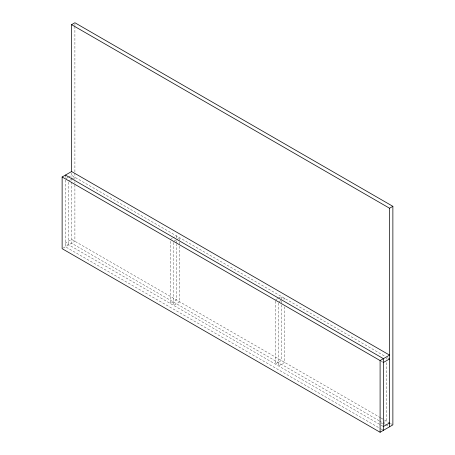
<?xml version="1.0" encoding="UTF-8"?>
<svg xmlns="http://www.w3.org/2000/svg" width="455" height="455" viewBox="0 0 455 455"><rect width="100%" height="100%" fill="white"/><g stroke="black" fill="none" stroke-linecap="round" stroke-linejoin="round"><path stroke-width="0.34" stroke-dasharray="2.27 1.71" d="M67.903 177.484L65.44 178.9L65.44 246.764L380.334 428.564M68.517 177.126L71.594 175.351L385.254 356.441M68.75 180.811L71.213 179.395M71.827 179.037L74.904 177.262M63.234 248.038L74.904 241.298L74.904 183.82M172.172 238.392L170.324 239.455L170.324 303.491L176.477 299.942L176.477 244.352M172.786 238.039L176.477 235.906L176.477 238.016M176.096 239.95L173.639 241.372L173.639 305.402L179.788 301.853L179.788 246.263M176.716 239.592L179.788 237.817L179.788 241.338M277.669 298.594L275.212 300.01L275.212 364.046L281.361 360.497L281.361 304.907M278.284 298.235L281.361 296.461L281.361 299.982M280.985 300.505L278.523 301.927L278.523 365.957L284.676 362.408L284.676 306.818M283.442 299.083L284.676 298.372L284.676 300.482M381.324 423.889L382.558 423.178M383.173 422.826L386.25 421.051L386.25 361.941M387.353 357.653L389.56 358.927M380.949 361.06L382.854 362.163M380.573 417.775L71.594 239.387L65.44 242.936L380.334 424.737M380.949 417.991L389.798 423.099M390.413 423.451L392.87 424.873M379.106 420.75L71.594 243.209L71.594 178.167M379.72 421.102L382.791 422.883M383.411 423.235L385.254 424.299M385.868 424.657L388.331 426.079M380.949 425.095L383.406 426.511M380.949 428.917L383.406 430.339M386.25 357.721L386.25 359.126M281.361 300.681L281.361 304.202M179.788 242.037L179.788 245.558M176.477 240.831L176.477 243.647M74.904 24.172L74.904 25.588M74.904 26.299L74.904 172.468M74.904 173.179L74.904 179.372M74.904 181.693L74.904 183.115M71.594 172.803L71.594 177.461M68.75 182.222L68.75 244.847M65.44 175.078L65.44 177.626"/><path stroke-width="0.68" d="M71.594 171.541L71.594 24.661L74.904 22.75L392.87 206.325L392.87 424.873L380.096 432.25L62.13 248.675L62.13 176.989L71.594 171.524L389.56 355.105L380.096 360.565L62.13 176.989M71.594 24.661L389.56 208.236L392.87 206.325M383.406 362.481L389.56 358.927M383.406 426.511L389.56 422.962M65.44 175.078L383.406 358.654L383.406 430.339M389.56 208.236L389.56 426.784M380.096 360.565L380.096 432.25"/></g></svg>
